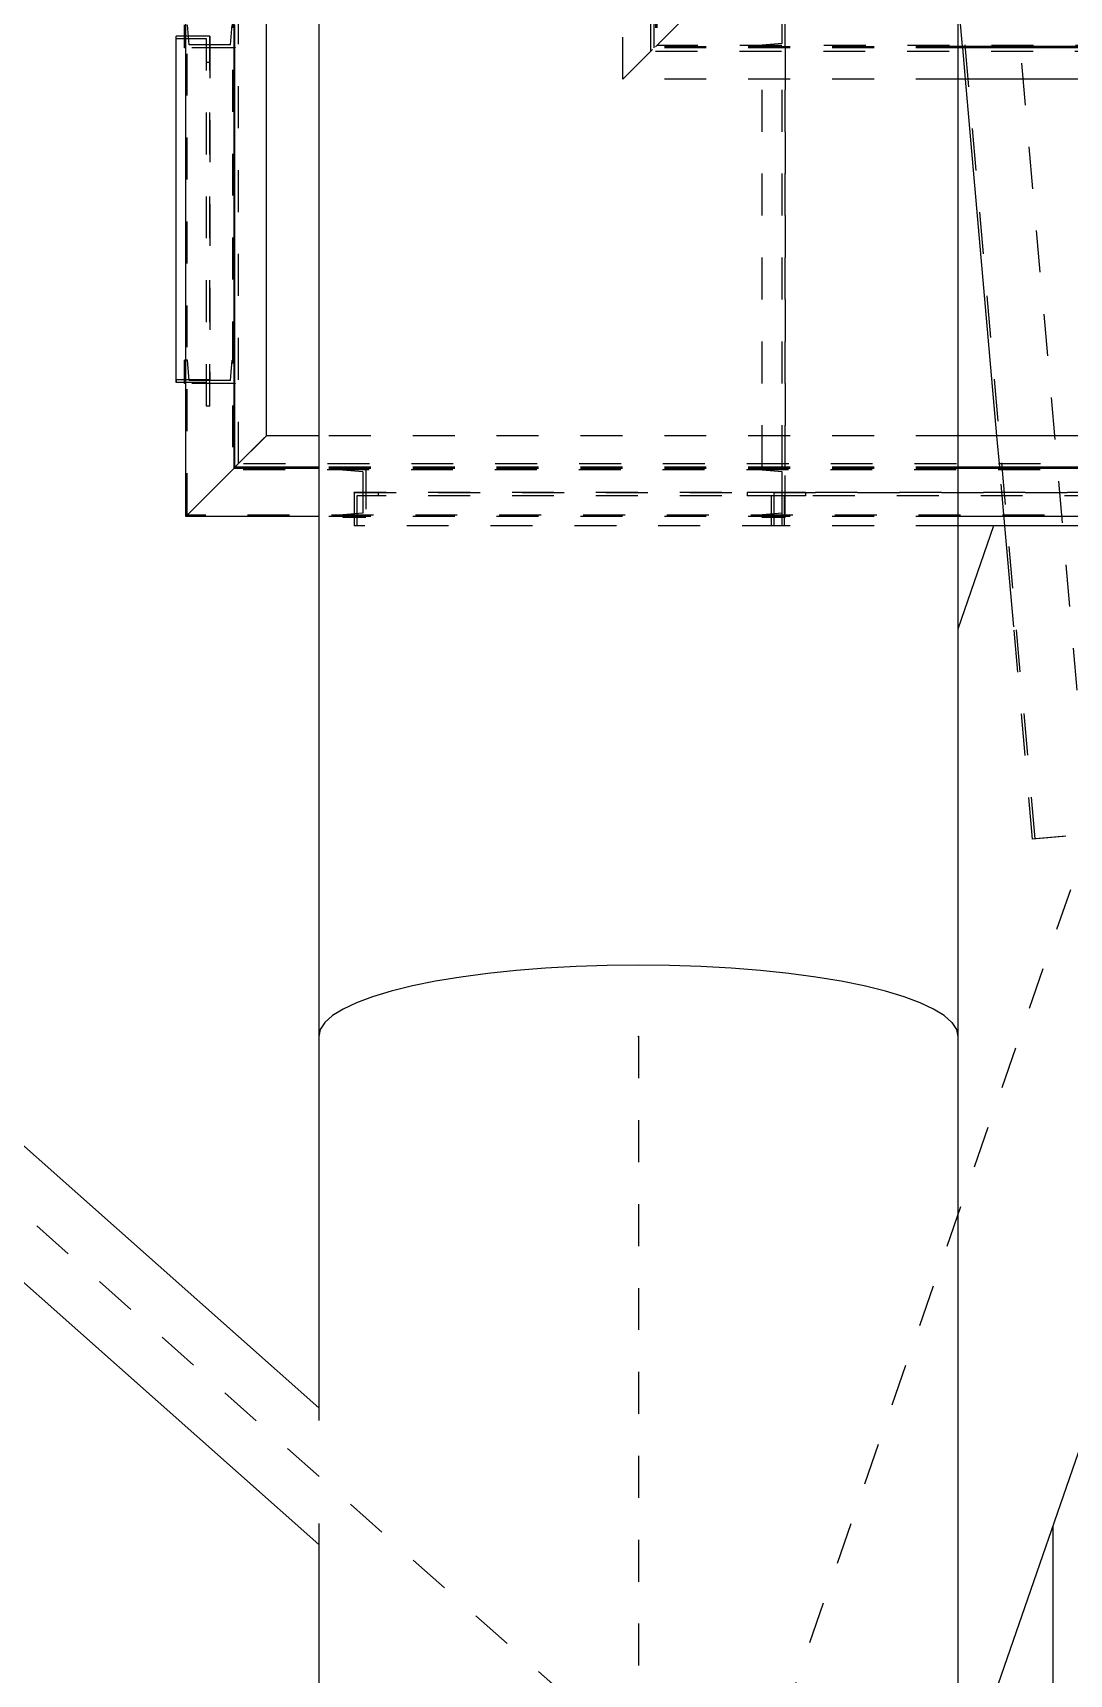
# Model space of a CAD drawing. Header units: millimetres. Extents: x 149919 to 150445, y 136651 to 136866.
# Drawn here: x 150258.769 to 150261.241, y 136841.679 to 136845.592 of the extents above; entities that cross this region are included whole.
import ezdxf

# ---------------------------------------------------------------- set-up
doc = ezdxf.new("R2010")
doc.units = ezdxf.units.MM
doc.header["$LTSCALE"] = 0.25
for name, pattern in [('CENTER', [50.8, 31.75, -6.35, 6.35, -6.35]), ('XKITLINE00', [0]), ('XKITLINE02', [4, 2, -2]), ('XKITLINE03', [6, 3, -1, 1, -1])]:
    doc.linetypes.add(name, pattern=pattern)

# ---------------------------------------------------------------- blocks, each defined once
blk = doc.blocks.new('çatıı')
at = {"color": 8, "linetype": 'XKITLINE00'}
for p, q in [((11763.8, 19949.63), (11763.8, 19282.77)), ((11916.2, 19787.86), (11916.2, 19282.77)), ((11763.8, 19194.18), (11103.02, 19780.52)), ((11763.8, 19161.61), (11076.49, 19771.49)), ((11924.71, 19404.45), (11916.2, 19379.87)), ((11991.23, 19317.45), (11916.2, 19100.76)), ((11817.88, 19299.05), (11810.83, 19298.49)), ((11817.88, 19299.04), (11810.83, 19298.48)), ((11825.13, 19299.46), (11817.88, 19299.05)), ((11825.13, 19299.45), (11817.88, 19299.04)), ((11832.53, 19299.7), (11825.13, 19299.46)), ((11832.53, 19299.69), (11825.13, 19299.45)), ((11840, 19299.78), (11832.53, 19299.7)), ((11840, 19299.77), (11832.53, 19299.69)), ((11847.46, 19299.7), (11840, 19299.78)), ((11847.46, 19299.69), (11840, 19299.77)), ((11854.86, 19299.46), (11847.46, 19299.7)), ((11854.86, 19299.45), (11847.46, 19299.69)), ((11862.12, 19299.05), (11854.86, 19299.46)), ((11862.12, 19299.04), (11854.86, 19299.45)), ((11869.16, 19298.49), (11862.12, 19299.05)), ((11869.16, 19298.48), (11862.12, 19299.04)), ((11791.65, 19295.92), (11786.11, 19294.8)), ((11791.65, 19295.91), (11786.11, 19294.79)), ((11797.66, 19296.92), (11791.65, 19295.92)), ((11797.66, 19296.91), (11791.65, 19295.91)), ((11804.07, 19297.77), (11797.66, 19296.92)), ((11804.07, 19297.76), (11797.66, 19296.91)), ((11810.83, 19298.49), (11804.07, 19297.77)), ((11810.83, 19298.48), (11804.07, 19297.76)), ((11875.92, 19297.77), (11869.16, 19298.49)), ((11875.92, 19297.76), (11869.16, 19298.48)), ((11882.33, 19296.92), (11875.92, 19297.77)), ((11882.33, 19296.91), (11875.92, 19297.76)), ((11888.34, 19295.92), (11882.33, 19296.92)), ((11888.34, 19295.91), (11882.33, 19296.91)), ((11893.88, 19294.8), (11888.34, 19295.92)), ((11893.88, 19294.79), (11888.34, 19295.91)), ((11776.64, 19292.22), (11772.79, 19290.79)), ((11776.64, 19292.22), (11772.79, 19290.79)), ((11781.09, 19293.56), (11776.64, 19292.22)), ((11781.09, 19293.56), (11776.64, 19292.22)), ((11786.11, 19294.8), (11781.09, 19293.56)), ((11786.11, 19294.79), (11781.09, 19293.56)), ((11898.9, 19293.56), (11893.88, 19294.8)), ((11898.9, 19293.56), (11893.88, 19294.79)), ((11903.35, 19292.22), (11898.9, 19293.56)), ((11903.35, 19292.22), (11898.9, 19293.56)), ((11907.2, 19290.79), (11903.35, 19292.22)), ((11907.2, 19290.79), (11903.35, 19292.22)), ((11767.08, 19287.71), (11765.26, 19286.09)), ((11767.08, 19287.71), (11765.26, 19286.09)), ((11769.6, 19289.28), (11767.08, 19287.71)), ((11772.79, 19290.79), (11769.6, 19289.28)), ((11910.39, 19289.28), (11907.2, 19290.79)), ((11912.91, 19287.71), (11910.39, 19289.28)), ((11914.73, 19286.09), (11912.91, 19287.71)), ((11914.73, 19286.09), (11912.91, 19287.71)), ((11764.16, 19284.44), (11763.8, 19282.77)), ((11764.16, 19284.44), (11763.8, 19282.77)), ((11765.26, 19286.09), (11764.16, 19284.44)), ((11765.26, 19286.09), (11764.16, 19284.44)), ((11914.73, 19286.09), (11915.83, 19284.44)), ((11914.73, 19286.09), (11915.83, 19284.44)), ((11915.83, 19284.44), (11916.2, 19282.77)), ((11915.83, 19284.44), (11916.2, 19282.77)), ((11763.8, 19282.77), (11763.8, 19191.18)), ((11916.2, 19282.77), (11916.2, 19067.84)), ((11763.8, 19166.6), (11763.8, 18880.56)), ((11938.8, 19166.03), (11938.8, 19053.52))]:
    blk.add_line(p, q, dxfattribs=at)
at = {"color": 116, "linetype": 'XKITLINE02', "true_color": 0x136734}
for p, q in [((11917.32, 19518.72), (11887.88, 19852.23)), ((11934.6, 19329.85), (11888.48, 19852.28)), ((11732.4, 19407.04), (11732.4, 19573.2)), ((11743.23, 19573.2), (11743.23, 19417.87)), ((11844.1, 19573.2), (11844.1, 19518.71)), ((11844.4, 19573.2), (11844.4, 19519.01)), ((11744.65, 19419.3), (11744.65, 19536.78)), ((11836.3, 19510.95), (11836.3, 19537.4)), ((11842.95, 19517.6), (11842.95, 19536.78)), ((11843.8, 19518.45), (11843.8, 19537.4)), ((11844.1, 19518.71), (11855.53, 19530.15)), ((11844.1, 19518.71), (11855.53, 19530.15)), ((11875.02, 19518.43), (11875.02, 19530.43)), ((11874.32, 19519.49), (11874.32, 19529.37)), ((11732.86, 19519.15), (11732.48, 19523.95)), ((11742.73, 19519.15), (11743.12, 19523.95)), ((11743.8, 19518.45), (11743.8, 19523.95)), ((11737, 19520.57), (11729.8, 19520.57)), ((11737.8, 19521.2), (11731.8, 19521.2)), ((11743.8, 19518.45), (11731.8, 19518.45)), ((11743.53, 19518.45), (11732.1, 19518.45)), ((11742.73, 19519.15), (11732.86, 19519.15)), ((11742.73, 19519.15), (11732.86, 19519.15)), ((11737, 19433.03), (11737, 19520.57)), ((11737.8, 19433.03), (11737.8, 19521.2)), ((11836.3, 19510.95), (11843.8, 19518.45)), ((11836.3, 19510.95), (11843.8, 19518.45)), ((11836.3, 19510.95), (11843.8, 19518.45)), ((11836.3, 19510.95), (11843.8, 19518.45)), ((11843.8, 19518.45), (11843.8, 19518.45)), ((11916.2, 19518.45), (11843.8, 19518.45)), ((11843.8, 19518.45), (11843.8, 19518.45)), ((11916.2, 19518.72), (11844.1, 19518.71)), ((12154.21, 19519.04), (11844.4, 19519.01)), ((11874.32, 19519.49), (11869.52, 19519.11)), ((11874.32, 19519.49), (11869.52, 19519.11)), ((11869.52, 19518.43), (11869.52, 19519.11)), ((11875.02, 19518.43), (11869.52, 19518.43)), ((11869.52, 19418.45), (11869.52, 19518.43)), ((11875.02, 19518.43), (11869.52, 19518.43)), ((11875.02, 19518.43), (11869.52, 19518.43)), ((11874.32, 19418.45), (11874.32, 19518.43)), ((11875.02, 19418.45), (11875.02, 19518.43)), ((11918.01, 19510.95), (11917.35, 19518.45)), ((11737.8, 19514.95), (11737, 19514.95)), ((11842.95, 19517.6), (11842.95, 19517.6)), ((12154.12, 19517.6), (11842.95, 19517.6)), ((11842.95, 19517.6), (11842.95, 19517.6)), ((11916.2, 19510.95), (11836.3, 19510.95)), ((11732.48, 19443.95), (11731.8, 19443.95)), ((11732.48, 19443.95), (11732.1, 19443.95)), ((11732.86, 19439.15), (11732.48, 19443.95)), ((11742.73, 19439.15), (11743.12, 19443.95)), ((11743.53, 19443.95), (11743.12, 19443.95)), ((11743.8, 19443.95), (11743.12, 19443.95)), ((11743.8, 19438.45), (11743.8, 19443.95)), ((11731.8, 19438.45), (11731.8, 19441.47)), ((11732.1, 19438.66), (11732.1, 19441.47)), ((11729.8, 19439.28), (11729.8, 19438.66)), ((11743.8, 19438.45), (11731.8, 19438.45)), ((11743.53, 19438.45), (11732.1, 19438.45)), ((11737, 19438.66), (11732.62, 19438.66)), ((11742.73, 19439.15), (11732.86, 19439.15)), ((11742.73, 19439.15), (11732.86, 19439.15)), ((11737.8, 19439.28), (11732.88, 19439.28)), ((11737.8, 19433.03), (11737, 19433.03)), ((11743.8, 19418.45), (11751.3, 19425.95)), ((11743.8, 19418.45), (11751.3, 19425.95)), ((11751.3, 19425.95), (11751.3, 19425.95)), ((11751.3, 19425.95), (11751.3, 19425.95)), ((11916.2, 19425.95), (11763.8, 19425.95)), ((11926.17, 19418.45), (11925.51, 19425.95)), ((12055.79, 19417.87), (11743.23, 19417.87)), ((12055.87, 19419.3), (11744.65, 19419.3)), ((11916.2, 19418.45), (11763.8, 19418.45)), ((11916.2, 19418.17), (11763.8, 19418.17)), ((11775.02, 19418.45), (11769.52, 19418.45)), ((11769.52, 19418.45), (11769.52, 19417.77)), ((11769.52, 19418.45), (11769.52, 19418.45)), ((11775.02, 19418.45), (11769.52, 19418.45)), ((11769.52, 19418.45), (11769.52, 19417.77)), ((11774.32, 19417.39), (11769.52, 19417.77)), ((11769.52, 19417.77), (11769.52, 19417.77)), ((11774.32, 19417.39), (11769.52, 19417.77)), ((11774.32, 19417.39), (11774.32, 19407.51)), ((11774.32, 19417.39), (11774.32, 19417.39)), ((11774.32, 19417.39), (11774.32, 19407.51)), ((11775.02, 19418.45), (11775.02, 19406.45)), ((11775.02, 19418.45), (11775.02, 19418.45)), ((11775.02, 19418.45), (11775.02, 19406.45)), ((11875.02, 19418.45), (11869.52, 19418.45)), ((11869.52, 19417.77), (11869.52, 19418.45)), ((11875.02, 19418.45), (11869.52, 19418.45)), ((11875.02, 19418.45), (11869.52, 19418.45)), ((11874.32, 19417.39), (11869.52, 19417.77)), ((11874.32, 19417.39), (11869.52, 19417.77)), ((11874.32, 19407.51), (11874.32, 19417.39)), ((11875.02, 19406.45), (11875.02, 19418.45)), ((11927.41, 19404.45), (11926.2, 19418.17)), ((11879.87, 19412.45), (11772.27, 19412.45)), ((11772.27, 19412.45), (11772.27, 19404.45)), ((11777.95, 19412.45), (11777.95, 19411.65)), ((11952.27, 19412.45), (11865.96, 19412.45)), ((11865.96, 19412.45), (11865.96, 19411.65)), ((11872.27, 19412.45), (11872.27, 19404.45)), ((11874.19, 19412.45), (11874.19, 19404.45)), ((11879.87, 19412.45), (11879.87, 19411.65)), ((11879.87, 19411.65), (11772.84, 19411.65)), ((11772.84, 19411.65), (11772.84, 19404.45)), ((11951.64, 19411.65), (11865.96, 19411.65)), ((11871.64, 19411.65), (11871.64, 19404.45)), ((11874.76, 19411.65), (11874.76, 19404.45)), ((12036.83, 19407.04), (11732.4, 19407.04)), ((11916.2, 19406.74), (11763.8, 19406.74)), ((11774.32, 19407.51), (11769.52, 19407.13)), ((11774.32, 19407.51), (11769.52, 19407.13)), ((11769.52, 19407.13), (11769.52, 19406.45)), ((11769.52, 19407.13), (11769.52, 19407.13)), ((11769.52, 19407.13), (11769.52, 19406.45)), ((11775.02, 19406.45), (11769.52, 19406.45)), ((11769.52, 19406.45), (11769.52, 19406.45)), ((11775.02, 19406.45), (11769.52, 19406.45)), ((11774.32, 19407.51), (11774.32, 19407.51)), ((11775.02, 19406.45), (11775.02, 19406.45)), ((11874.32, 19407.51), (11869.52, 19407.13)), ((11874.32, 19407.51), (11869.52, 19407.13)), ((11869.52, 19406.45), (11869.52, 19407.13)), ((11875.02, 19406.45), (11869.52, 19406.45)), ((11875.02, 19406.45), (11869.52, 19406.45)), ((11874.76, 19404.45), (11772.27, 19404.45)), ((11916.2, 19404.45), (11871.64, 19404.45)), ((11934, 19329.79), (11929.53, 19380.38)), ((11961.19, 19332.19), (11934, 19329.79)), ((11941.96, 19330.5), (11934.6, 19329.85))]:
    blk.add_line(p, q, dxfattribs=at)
at = {"color": 1, "linetype": 'XKITLINE03'}
for p, q in [((11901.48, 19853.43), (11947.6, 19330.99)), ((11737.8, 19521.2), (11737.8, 19439.28)), ((11743.8, 19518.45), (11743.8, 19518.45)), ((11875.02, 19518.43), (11875.02, 19418.45)), ((11875.02, 19518.43), (11875.02, 19518.43)), ((11743.8, 19438.45), (11743.8, 19438.45)), ((11775.02, 19418.45), (11775.02, 19418.45)), ((11875.02, 19418.45), (11875.02, 19418.45)), ((11772.27, 19412.45), (11874.19, 19412.45)), ((11872.27, 19412.45), (11952.27, 19412.45))]:
    blk.add_line(p, q, dxfattribs=at)
at = {"color": 8, "linetype": 'CENTER'}
for p, q in [((11068.22, 19795.11), (11840, 19110.27)), ((12015, 19525.62), (11840, 19020.27)), ((11840, 19282.77), (11840, 17654.86))]:
    blk.add_line(p, q, dxfattribs=at)
at = {"color": 7, "linetype": 'XKITLINE00'}
for p, q in [((11732.1, 19441.47), (11732.1, 19573.2)), ((11743.53, 19573.2), (11743.53, 19418.17)), ((11751.3, 19425.95), (11751.3, 19537.4)), ((11731.8, 19518.45), (11731.8, 19523.95)), ((11743.8, 19518.45), (11743.8, 19523.95)), ((11729.8, 19438.66), (11729.8, 19521.2)), ((11731.8, 19521.2), (11729.8, 19521.2)), ((11732.1, 19518.45), (11731.8, 19518.45)), ((11743.8, 19518.45), (11743.53, 19518.45)), ((11743.8, 19443.95), (11743.8, 19518.45)), ((12082.83, 19518.73), (11916.2, 19518.72)), ((11949.52, 19518.45), (11916.2, 19518.45)), ((11917.35, 19518.45), (11917.32, 19518.72)), ((12086.91, 19510.95), (11916.2, 19510.95)), ((11925.51, 19425.95), (11918.01, 19510.95)), ((11732.1, 19443.95), (11731.8, 19443.95)), ((11731.8, 19441.47), (11731.8, 19443.95)), ((11743.8, 19443.95), (11743.53, 19443.95)), ((11743.8, 19438.45), (11743.8, 19443.95)), ((11732.88, 19439.28), (11729.8, 19439.28)), ((11732.62, 19438.66), (11729.8, 19438.66)), ((11731.8, 19438.45), (11731.8, 19438.66)), ((11732.1, 19438.45), (11731.8, 19438.45)), ((11732.1, 19406.74), (11732.1, 19438.66)), ((11743.8, 19438.45), (11743.53, 19438.45)), ((11743.8, 19418.45), (11743.8, 19438.45)), ((11743.8, 19418.45), (11751.3, 19425.95)), ((11743.8, 19418.45), (11751.3, 19425.95)), ((11763.8, 19425.95), (11751.3, 19425.95)), ((12062.52, 19425.95), (11916.2, 19425.95)), ((11732.1, 19406.74), (11743.53, 19418.17)), ((11732.1, 19406.74), (11743.53, 19418.17)), ((11763.8, 19418.17), (11743.53, 19418.17)), ((11743.8, 19418.45), (11743.8, 19418.45)), ((11763.8, 19418.45), (11743.8, 19418.45)), ((11949.52, 19418.45), (11916.2, 19418.45)), ((12056.31, 19418.17), (11916.2, 19418.17)), ((11926.2, 19418.17), (11926.17, 19418.45)), ((11763.8, 19406.74), (11732.1, 19406.74)), ((12032.01, 19406.74), (11916.2, 19406.74)), ((11952.27, 19404.45), (11916.2, 19404.45)), ((11929.53, 19380.38), (11927.41, 19404.45))]:
    blk.add_line(p, q, dxfattribs=at)
at = {"color": 1, "linetype": 'XKITLINE00'}
for centre in [(11737.8, 19521.2), (11743.8, 19518.45), (11875.02, 19518.43), (11875.02, 19518.43), (11737.8, 19439.28), (11743.8, 19438.45), (11775.02, 19418.45), (11875.02, 19418.45), (11875.02, 19418.45), (11772.27, 19412.45), (11872.27, 19412.45), (11874.19, 19412.45)]:
    blk.add_circle(centre, 0.05, dxfattribs=at)
at = {"color": 8, "linetype": 'XKITLINE00'}
blk.add_circle((11840, 19282.77), 0.05, dxfattribs=at)

msp = doc.modelspace()

# ---------------------------------------------------------------- block references
at = {"xscale": 0.009999943142843078, "yscale": 0.009999943142843078, "zscale": 0.009999943142843078}
msp.add_blockref('çatıı', (150141.8141, 136650.3731), dxfattribs=at)

doc.saveas('drawing.dxf')
